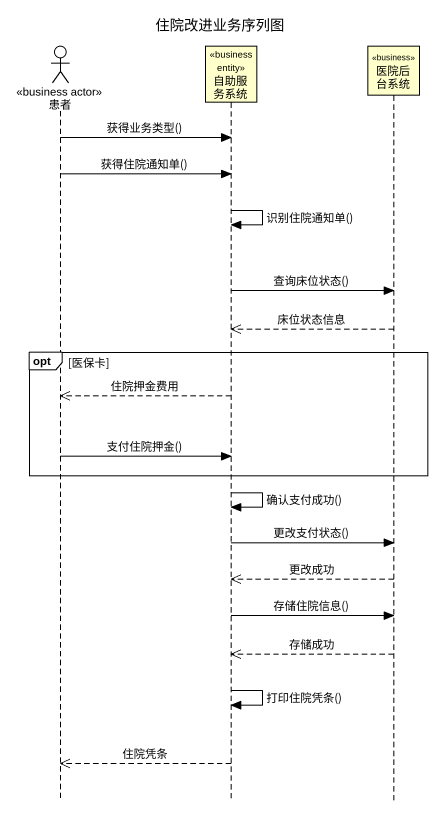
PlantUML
@startuml
title 住院改进业务序列图
hide footbox
actor 患者 <<business actor>>
participant 自助服务系统 <<business entity>>
participant 医院后台系统 <<business>>

患者 -> 自助服务系统 : 获得业务类型()
患者 -> 自助服务系统 : 获得住院通知单()
自助服务系统 -> 自助服务系统 : 识别住院通知单()
自助服务系统 -> 医院后台系统 : 查询床位状态()
医院后台系统 -->> 自助服务系统 : 床位状态信息
opt 医保卡
  自助服务系统 -->> 患者 : 住院押金费用
  患者 -> 自助服务系统 : 支付住院押金()
end
自助服务系统 -> 自助服务系统 : 确认支付成功()
自助服务系统 -> 医院后台系统 : 更改支付状态()
医院后台系统 -->> 自助服务系统 : 更改成功
自助服务系统 -> 医院后台系统 : 存储住院信息()
医院后台系统 -->> 自助服务系统 : 存储成功
自助服务系统 -> 自助服务系统 : 打印住院凭条()
自助服务系统 -->> 患者 : 住院凭条
@enduml
